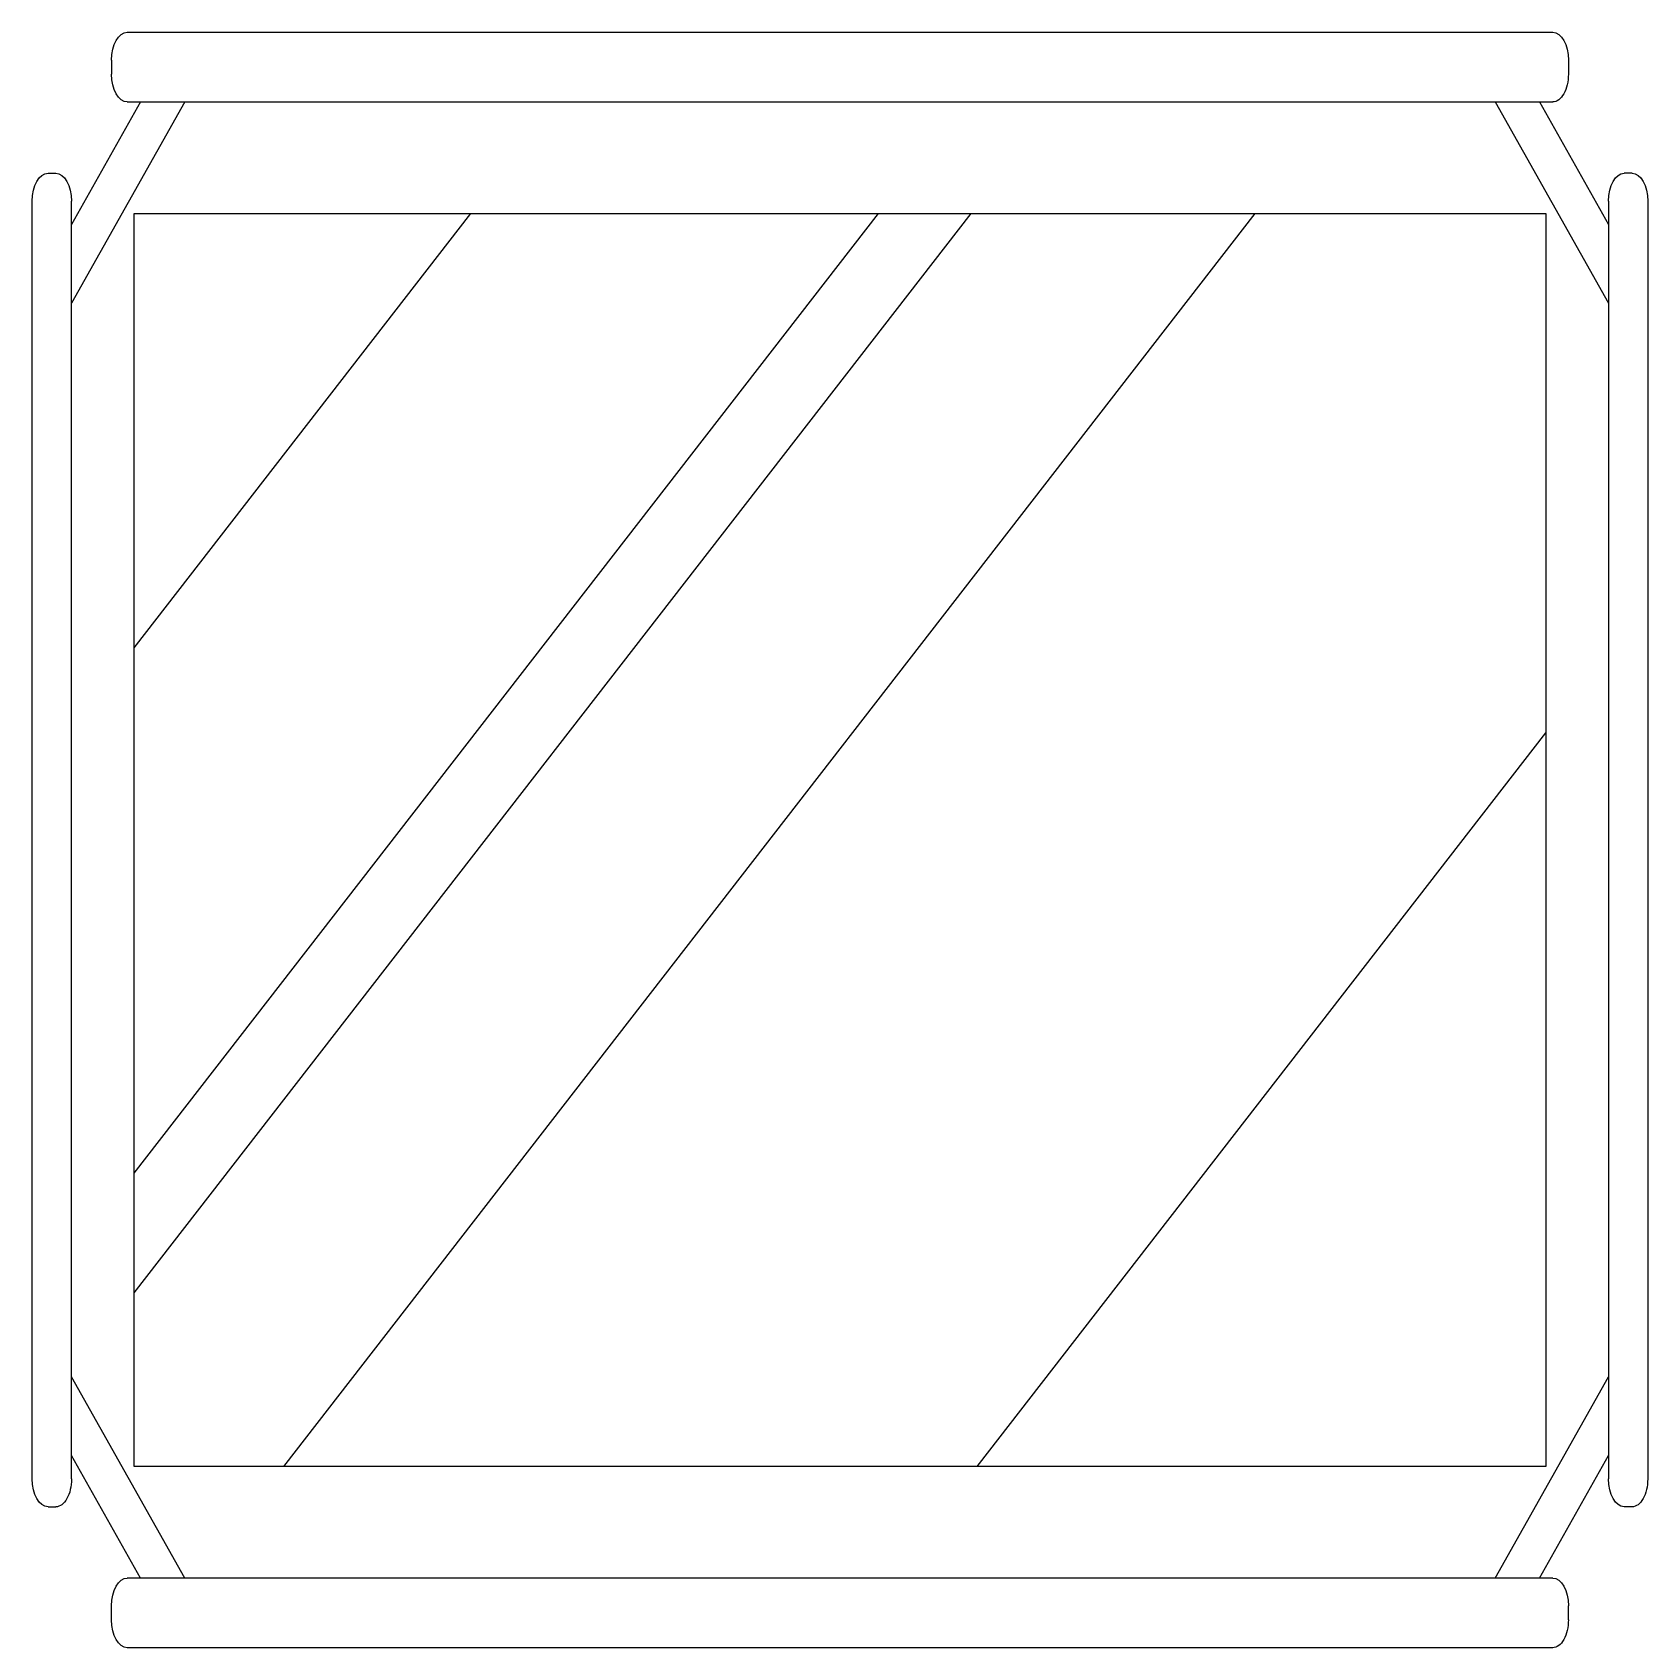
# Model space of a CAD drawing. Extents: x 11037 to 11617, y -13063 to -12483.
import ezdxf

# ---------------------------------------------------------------- set-up
doc = ezdxf.new("R2010")
doc.units = 0
doc.header["$MEASUREMENT"] = 0
doc.layers.get('0').update_dxf_attribs({"linetype": 'CONTINUOUS'})

msp = doc.modelspace()

# ---------------------------------------------------------------- linework, layer by layer
at = {"color": 4}
for p, q in [((11071.03, -12483.14), (11582.71, -12483.14)), ((11065.4, -12493.14), (11065.4, -12498.14)), ((11588.34, -12493.14), (11588.34, -12498.14)), ((11091.7, -12508.14), (11051, -12580.43)), ((11075.78, -12508.14), (11051, -12552.15)), ((11071.03, -12508.14), (11582.71, -12508.14)), ((11562.04, -12508.14), (11602.74, -12580.43)), ((11577.97, -12508.14), (11602.74, -12552.15)), ((11042.56, -12533.72), (11045.37, -12533.72)), ((11611.19, -12533.72), (11608.37, -12533.72)), ((11036.93, -13002.56), (11036.93, -12543.72)), ((11051, -13002.56), (11051, -12543.72)), ((11602.74, -12543.72), (11602.74, -13002.56)), ((11616.82, -12543.72), (11616.82, -13002.56)), ((11091.7, -13038.14), (11051, -12965.85)), ((11562.04, -13038.14), (11602.74, -12965.85)), ((11075.78, -13038.14), (11051, -12994.13)), ((11577.97, -13038.14), (11602.74, -12994.13)), ((11042.56, -13012.56), (11045.37, -13012.56)), ((11611.19, -13012.56), (11608.37, -13012.56)), ((11582.71, -13038.14), (11071.03, -13038.14)), ((11065.4, -13053.14), (11065.4, -13048.14)), ((11588.34, -13053.14), (11588.34, -13048.14)), ((11582.71, -13063.14), (11071.03, -13063.14))]:
    msp.add_line(p, q, dxfattribs=at)
at = {"color": 2}
for p, q in [((11073.52, -12548.14), (11580.22, -12548.14)), ((11073.52, -12998.14), (11073.52, -12548.14)), ((11580.22, -12548.14), (11580.22, -12998.14)), ((11580.22, -12998.14), (11073.52, -12998.14))]:
    msp.add_line(p, q, dxfattribs=at)
at = {"color": 5}
for p, q in [((11073.52, -12935.73), (11373.93, -12548.14)), ((11073.52, -12892.78), (11340.64, -12548.14)), ((11073.52, -12704.11), (11194.4, -12548.14)), ((11127.16, -12998.14), (11475.93, -12548.14)), ((11376.06, -12998.14), (11580.22, -12734.72))]:
    msp.add_line(p, q, dxfattribs=at)
at = {"color": 4, "extrusion": (0, 0, -1)}
for centre, start_param, end_param in [((11071.03, -12493.14), 4.712389, 6.283185), ((11582.71, -12493.14), 0, 1.570796), ((11071.03, -12498.14), 3.141593, 4.712389), ((11582.71, -12498.14), 1.570796, 3.141593), ((11042.56, -12543.72), 4.712389, 6.283185), ((11045.37, -12543.72), 0, 1.570796), ((11608.37, -12543.72), 4.712389, 6.283185), ((11611.19, -12543.72), 0, 1.570796), ((11042.56, -13002.56), 3.141593, 4.712389), ((11045.37, -13002.56), 1.570796, 3.141593), ((11608.37, -13002.56), 3.141593, 4.712389), ((11611.19, -13002.56), 1.570796, 3.141593), ((11071.03, -13048.14), 4.712389, 6.283185), ((11582.71, -13048.14), 0, 1.570796), ((11071.03, -13053.14), 3.141593, 4.712389), ((11582.71, -13053.14), 1.570796, 3.141593)]:
    msp.add_ellipse(centre, major_axis=(0, 10), ratio=0.563, start_param=start_param, end_param=end_param, dxfattribs=at)

doc.saveas('drawing.dxf')
